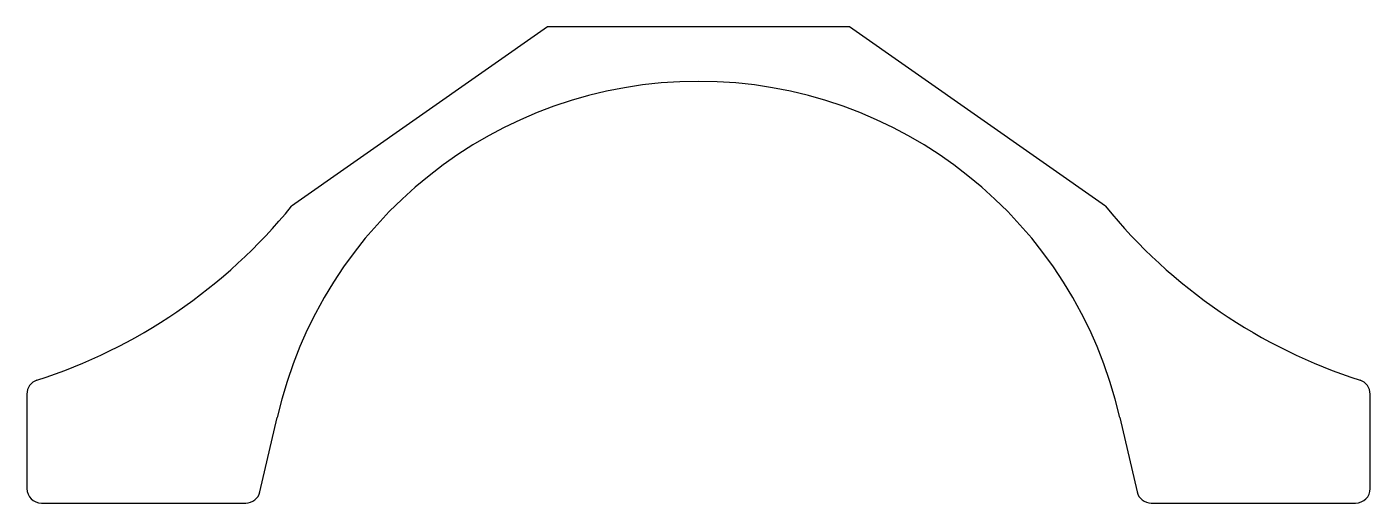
# Model space of a CAD drawing. Extents: x 3.7 to 50.7, y 2.2 to 18.9.
import ezdxf

# ---------------------------------------------------------------- set-up
doc = ezdxf.new("R2010")
doc.units = 0
doc.layers.get('0').update_dxf_attribs({"linetype": 'CONTINUOUS'})

msp = doc.modelspace()

# ---------------------------------------------------------------- linework, layer by layer
for p, q in [((21.938, 18.898), (12.978, 12.625)), ((32.517, 18.898), (21.938, 18.898)), ((41.477, 12.625), (32.517, 18.898)), ((3.707, 6.053), (3.707, 2.744)), ((50.748, 2.744), (50.748, 6.053)), ((11.869, 2.63), (12.47, 5.23)), ((41.985, 5.23), (42.585, 2.63)), ((4.215, 2.236), (11.374, 2.236)), ((43.08, 2.236), (50.24, 2.236))]:
    msp.add_line(p, q)
for centre, radius, start, end in [((27.227, 1.855), 15.138, 12.8818, 167.1182), ((-1.715, 24.571), 18.937, 287.7563, 320.8869), ((56.17, 24.571), 18.937, 219.1131, 252.2437), ((4.215, 6.053), 0.508, 107.7563, 180), ((50.24, 6.053), 0.508, 360, 72.2437), ((4.215, 2.744), 0.508, 180, 270), ((11.374, 2.744), 0.508, 270, 347), ((43.08, 2.744), 0.508, 193, 270), ((50.24, 2.744), 0.508, 270, 0)]:
    msp.add_arc(centre, radius, start, end)

doc.saveas('drawing.dxf')
